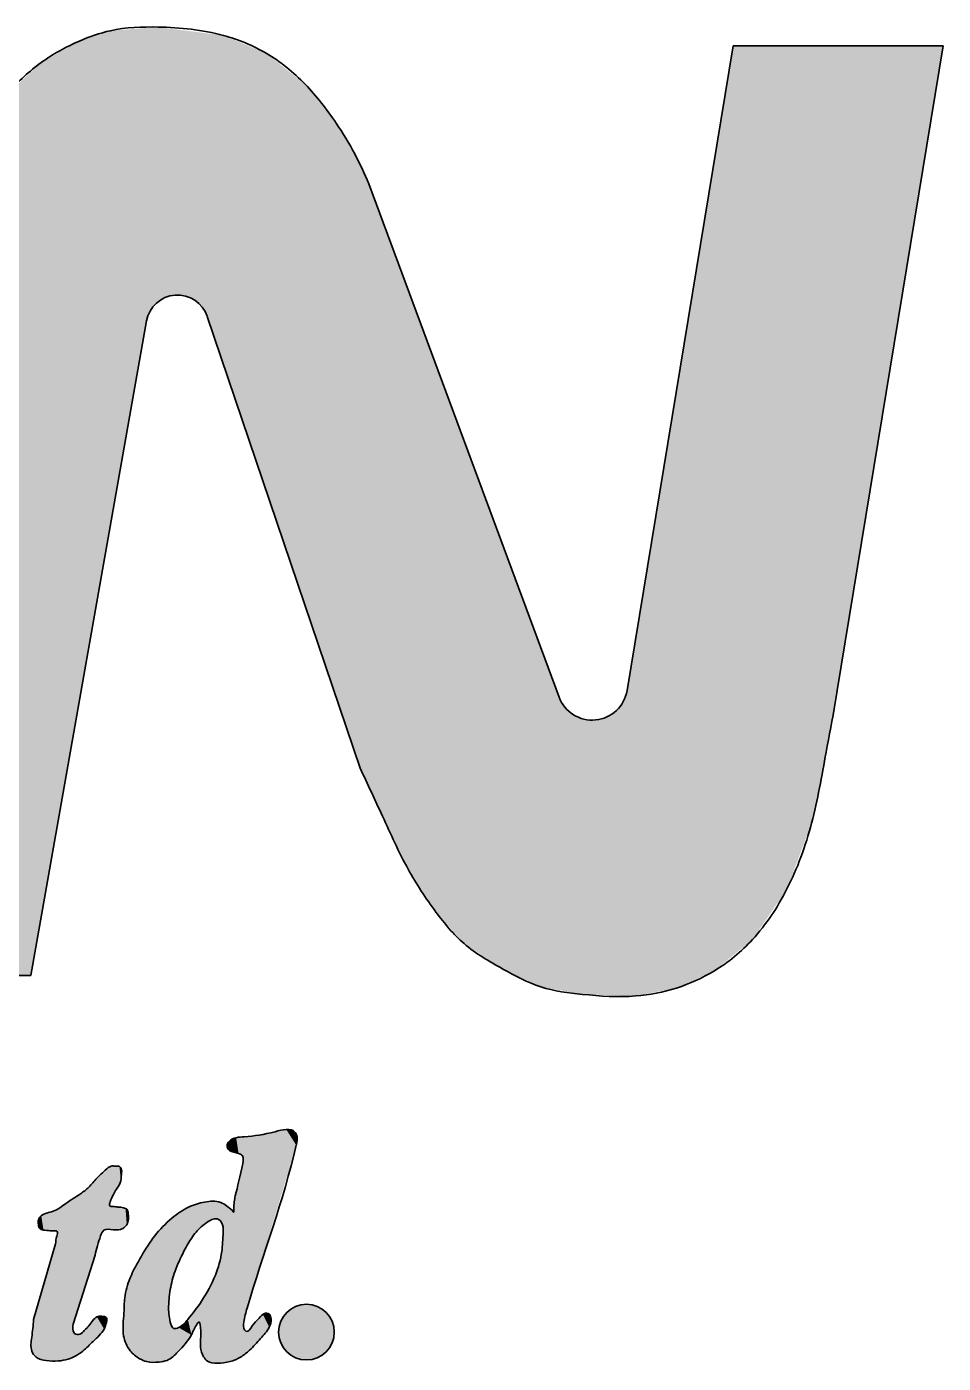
# Model space of a CAD drawing. Extents: x 23 to 417, y 3 to 294.
# Drawn here: x 322.42 to 328.09, y 39.38 to 47.64 of the extents above; entities that cross this region are included whole.
import ezdxf

# ---------------------------------------------------------------- set-up
doc = ezdxf.new("R2010")
doc.units = 0
doc.layers.get('0').update_dxf_attribs({"lineweight": 13})
doc.layers.add('6', color=7, linetype='Continuous', lineweight=13)

# ---------------------------------------------------------------- blocks, each defined once
blk = doc.blocks.new('BLOCK4186')
at = {"color": 6, "lineweight": 5}
for points in [[(323.1633, 45.8221), (322.7476, 47.5531), (322.9395, 47.617)], [(323.2352, 47.6396), (323.1715, 45.8531), (322.9395, 47.617), (323.1633, 45.8221)], [(323.2352, 47.6396), (323.2023, 45.9088), (323.1715, 45.8531), (323.1846, 45.8822)], [(323.2352, 47.6396), (323.2496, 45.9516), (323.2023, 45.9088), (323.2242, 45.9322)], [(323.6389, 47.5877), (323.2778, 45.9666), (323.2352, 47.6396), (323.2496, 45.9516)], [(322.4476, 41.7745), (322.5117, 47.4199), (323.1633, 45.8221), (322.7476, 47.5531)], [(323.6389, 47.5877), (323.3397, 45.9818), (323.2778, 45.9666), (323.3081, 45.9768)], [(323.6389, 47.5877), (323.4032, 45.9761), (323.3397, 45.9818), (323.3717, 45.9816)], [(323.6389, 47.5877), (323.4614, 45.9501), (323.4032, 45.9761), (323.4333, 45.9655)], [(323.6389, 47.5877), (323.5081, 45.9067), (323.4614, 45.9501), (323.4865, 45.9304)], [(323.6389, 47.5877), (323.5381, 45.8505), (323.5081, 45.9067), (323.5254, 45.8799)], [(324.4835, 43.056), (323.5381, 45.8505), (323.9028, 47.4778), (323.6389, 47.5877)], [(324.4835, 43.056), (323.9028, 47.4778), (324.3348, 47.046), (324.1438, 47.2856)], [(326.1875, 41.647), (326.125, 43.5015), (326.7893, 47.5235), (326.1337, 43.5362)], [(326.1875, 41.647), (326.7893, 47.5235), (326.4391, 41.6964)], [(326.7893, 47.5235), (326.6731, 41.8023), (326.4391, 41.6964)], [(328.0883, 47.5235), (326.9092, 41.9966), (326.7893, 47.5235), (326.6731, 41.8023)], [(327.2743, 42.7155), (327.1199, 42.3052), (328.0883, 47.5235), (326.9092, 41.9966)], [(327.3642, 43.1544), (327.2743, 42.7155), (327.4366, 43.5605), (328.0883, 47.5235)], [(322.1297, 46.9314), (322.313, 47.2359), (322.4476, 41.7745), (322.5117, 47.4199)], [(324.4835, 43.056), (324.3348, 47.046), (324.5371, 46.6706), (324.45, 46.8557)], [(322.4476, 41.7745), (321.1617, 41.7745), (322.1297, 46.9314), (322.0036, 46.5359)], [(324.4835, 43.056), (324.5371, 46.6706), (324.6216, 42.7583)], [(325.7137, 43.4958), (324.7799, 42.4321), (324.5371, 46.6706), (324.6216, 42.7583)], [(325.7137, 43.4958), (325.1259, 41.971), (324.7799, 42.4321), (324.952, 42.1658)], [(325.7137, 43.4958), (325.6001, 41.7036), (325.1259, 41.971), (325.3662, 41.8139)], [(325.859, 41.6573), (325.6001, 41.7036), (325.7288, 43.4634), (325.7137, 43.4958)], [(326.1875, 41.647), (326.0914, 43.4387), (326.125, 43.5015), (326.1108, 43.4687)], [(327.3642, 43.1544), (327.4366, 43.5605), (327.4202, 43.4604)], [(325.859, 41.6573), (325.7288, 43.4634), (325.7738, 43.4081), (325.749, 43.4339)], [(325.859, 41.6573), (325.7738, 43.4081), (325.8341, 43.3703), (325.8024, 43.3867)], [(326.1875, 41.647), (326.0394, 43.39), (326.0914, 43.4387), (326.0674, 43.4122)], [(325.859, 41.6573), (325.8341, 43.3703), (325.8682, 43.3592)], [(326.1875, 41.647), (325.859, 41.6573), (325.9035, 43.3539), (325.8682, 43.3592)], [(326.1875, 41.647), (325.9035, 43.3539), (325.9744, 43.3607), (325.9392, 43.3544)], [(326.1875, 41.647), (325.9744, 43.3607), (326.0394, 43.39), (326.0081, 43.3727)]]:
    blk.add_solid(points, dxfattribs=at)
blk = doc.blocks.new('BLOCK4193')
at = {"color": 6, "lineweight": 5}
for points in [[(324.3107, 39.5021), (323.9796, 39.568), (324.03, 39.6897), (323.9927, 39.6339)], [(324.3107, 39.5021), (324.03, 39.6897), (324.1517, 39.7401), (324.0858, 39.727)], [(324.3107, 39.5021), (324.1517, 39.7401), (324.2734, 39.6897), (324.2176, 39.727)], [(324.3107, 39.5021), (324.2734, 39.6897), (324.3238, 39.568), (324.3107, 39.6339)], [(324.3107, 39.5021), (324.03, 39.4463), (323.9796, 39.568), (323.9927, 39.5021)], [(324.3107, 39.5021), (324.1517, 39.3959), (324.03, 39.4463), (324.0858, 39.409)], [(324.3107, 39.5021), (324.2734, 39.4463), (324.1517, 39.3959), (324.2176, 39.409)]]:
    blk.add_solid(points, dxfattribs=at)
blk = doc.blocks.new('BLOCK4194')
at = {"color": 6, "lineweight": 5}
for points in [[(323.717, 40.7707), (323.6754, 40.7495), (323.6881, 40.6846), (323.6758, 40.6921)], [(323.717, 40.7707), (323.6881, 40.6846), (323.7318, 40.6735), (323.7167, 40.6771)], [(323.7657, 40.7764), (323.717, 40.7707), (323.7444, 40.6686), (323.7318, 40.6735)], [(323.7657, 40.7764), (323.7444, 40.6686), (323.7576, 40.6564), (323.7544, 40.6612)], [(323.7657, 40.7764), (323.7576, 40.6564), (323.7615, 39.605), (323.7609, 40.645)], [(323.7657, 40.7764), (323.7615, 39.605), (323.7849, 39.7172), (323.7636, 39.6302)], [(323.7657, 40.7764), (323.7849, 39.7172), (323.9584, 40.8078)], [(324.0889, 40.7235), (324.0266, 40.8219), (323.7849, 39.7172), (323.9584, 40.8078)], [(324.0889, 40.7235), (324.0695, 40.8147), (324.0266, 40.8219), (324.0568, 40.8199)], [(324.0889, 40.7235), (324.0889, 40.7916), (324.0695, 40.8147), (324.08, 40.8058)], [(324.0889, 40.7235), (324.0906, 40.7308), (324.0889, 40.7916), (324.0939, 40.7748)], [(323.6611, 40.7201), (323.6624, 40.7123), (323.6652, 40.7358), (323.6655, 40.7048)], [(323.6652, 40.7358), (323.6655, 40.7048), (323.6754, 40.7495), (323.6758, 40.6921)], [(323.7615, 39.605), (323.7577, 40.6102), (323.7439, 39.4133), (323.7117, 40.4114)], [(323.7609, 40.645), (323.759, 40.6174), (323.7615, 39.605), (323.7577, 40.6102)], [(323.4231, 40.3415), (323.3202, 40.2732), (323.4025, 40.0833), (323.3444, 39.9583)], [(323.4231, 40.3415), (323.4025, 40.0833), (323.5223, 40.3729), (323.4542, 40.1687)], [(323.4542, 40.1687), (323.5195, 40.2346), (323.5223, 40.3729), (323.5529, 40.2574)], [(323.5223, 40.3729), (323.5529, 40.2574), (323.573, 40.3777), (323.5827, 40.2694)], [(323.6213, 40.3698), (323.573, 40.3777), (323.5935, 40.2694), (323.5827, 40.2694)], [(323.6213, 40.3698), (323.5935, 40.2694), (323.6172, 40.2585), (323.604, 40.2667)], [(323.6213, 40.3698), (323.6172, 40.2585), (323.6914, 40.3223), (323.6272, 40.2467)], [(323.7439, 39.4133), (323.7117, 40.4114), (323.7021, 40.3264)], [(323.3202, 40.2732), (323.2133, 40.1631), (323.2994, 39.7276), (323.2406, 39.3833)], [(323.3202, 40.2732), (323.2994, 39.7276), (323.3444, 39.9583), (323.3125, 39.8463)], [(323.6365, 40.1838), (323.6914, 40.3223), (323.6364, 40.2168), (323.6272, 40.2467)], [(323.6279, 40.0675), (323.6789, 39.3861), (323.6365, 40.1838), (323.6914, 40.3223)], [(323.7439, 39.4133), (323.6914, 40.3223), (323.6789, 39.3861)], [(323.7439, 39.4133), (323.6967, 40.3134), (323.6914, 40.3223), (323.6915, 40.3221)], [(323.7439, 39.4133), (323.6997, 40.3099), (323.6967, 40.3134), (323.6988, 40.3106)], [(323.7439, 39.4133), (323.7004, 40.3098), (323.6997, 40.3099), (323.7001, 40.3098)], [(323.7439, 39.4133), (323.7021, 40.3264), (323.7004, 40.3098), (323.702, 40.3153)], [(323.1313, 40.0385), (323.164, 39.3855), (323.2133, 40.1631), (323.2406, 39.3833)], [(323.0616, 39.9031), (323.0623, 39.453), (323.1313, 40.0385)], [(323.0623, 39.453), (323.1205, 39.4036), (323.1313, 40.0385), (323.164, 39.3855)], [(323.5886, 39.9206), (323.5991, 39.3757), (323.6279, 40.0675), (323.6789, 39.3861)], [(323.0616, 39.9031), (323.0283, 39.7802), (323.0623, 39.453), (323.0364, 39.4961)], [(323.5886, 39.9206), (323.5035, 39.7606), (323.5262, 39.4012), (323.5156, 39.4161)], [(323.5886, 39.9206), (323.5262, 39.4012), (323.5527, 39.3825), (323.5394, 39.3893)], [(323.5527, 39.3825), (323.5832, 39.3763), (323.5886, 39.9206), (323.5991, 39.3757)], [(323.0233, 39.6875), (323.0215, 39.5441), (323.0283, 39.7802), (323.0364, 39.4961)], [(323.5035, 39.7606), (323.4185, 39.6466), (323.4709, 39.6121), (323.4408, 39.5506)], [(323.5035, 39.7606), (323.4709, 39.6121), (323.489, 39.6302), (323.4806, 39.6258)], [(323.5035, 39.7606), (323.489, 39.6302), (323.4917, 39.6265), (323.49, 39.6294)], [(323.5035, 39.7606), (323.4917, 39.6265), (323.4945, 39.6151), (323.494, 39.6176)], [(323.5035, 39.7606), (323.4945, 39.6151), (323.5031, 39.4451), (323.4969, 39.4752)], [(323.5035, 39.7606), (323.5031, 39.4451), (323.5156, 39.4161)], [(323.3253, 39.4158), (323.2994, 39.7276), (323.2903, 39.3937), (323.2406, 39.3833)], [(323.3169, 39.6065), (323.3094, 39.6304), (323.3253, 39.4158), (323.2994, 39.7276)], [(323.8677, 39.5278), (323.8817, 39.6779), (323.8582, 39.654), (323.8654, 39.6624)], [(323.9215, 39.5992), (323.8817, 39.6779), (323.8677, 39.5278)], [(323.9215, 39.5992), (323.9072, 39.6849), (323.8817, 39.6779), (323.8917, 39.683)], [(323.9215, 39.5992), (323.9211, 39.6801), (323.9072, 39.6849), (323.9146, 39.6834)], [(323.9302, 39.667), (323.9211, 39.6801), (323.9307, 39.6234), (323.9215, 39.5992)], [(323.3304, 39.5916), (323.3169, 39.6065), (323.3567, 39.4463), (323.3253, 39.4158)], [(323.4408, 39.5506), (323.3614, 39.5966), (323.3567, 39.4463), (323.3534, 39.5933)], [(323.4185, 39.6466), (323.3935, 39.6186), (323.4408, 39.5506), (323.3614, 39.5966)], [(323.7615, 39.605), (323.7439, 39.4133), (323.7635, 39.5929)], [(323.8005, 39.4569), (323.8157, 39.6062), (323.7793, 39.5727), (323.7982, 39.5813)], [(323.8677, 39.5278), (323.8582, 39.654), (323.8005, 39.4569), (323.8157, 39.6062)], [(323.9302, 39.667), (323.9307, 39.6234), (323.9334, 39.6499)], [(323.3304, 39.5916), (323.3567, 39.4463), (323.3374, 39.5903)], [(323.3567, 39.4463), (323.3534, 39.5933), (323.3374, 39.5903)], [(323.8005, 39.4569), (323.769, 39.5818), (323.7439, 39.4133), (323.7635, 39.5929)], [(323.8005, 39.4569), (323.7793, 39.5727), (323.769, 39.5818), (323.7739, 39.5763)]]:
    blk.add_solid(points, dxfattribs=at)
blk = doc.blocks.new('BLOCK4195')
at = {"color": 6, "lineweight": 5}
for points in [[(322.9256, 40.5854), (322.9337, 40.3594), (322.9452, 40.595)], [(322.9337, 40.3594), (322.9376, 40.3738), (322.9452, 40.595), (322.9584, 40.4184)], [(322.9452, 40.595), (322.9584, 40.4184), (322.9686, 40.595), (322.9769, 40.4525)], [(322.9686, 40.595), (322.9769, 40.4525), (322.9827, 40.5951)], [(323.0046, 40.5045), (322.9954, 40.5921), (322.9769, 40.4525), (322.9827, 40.5951)], [(323.0046, 40.5045), (323.0038, 40.5835), (322.9954, 40.5921), (323, 40.5884)], [(322.8448, 40.0444), (322.8791, 40.1636), (322.8058, 40.4648), (322.8559, 40.5207)], [(322.9256, 40.5854), (322.8559, 40.5207), (322.883, 40.1736), (322.8791, 40.1636)], [(322.9256, 40.5854), (322.883, 40.1736), (322.8992, 40.1978), (322.8927, 40.1914)], [(322.9256, 40.5854), (322.8992, 40.1978), (322.9337, 40.3594), (322.9254, 40.2042)], [(323.0046, 40.5045), (323.0075, 40.5425), (323.0038, 40.5835), (323.0085, 40.5717)], [(322.6643, 40.3646), (322.6777, 39.4007), (322.7539, 40.4233), (322.708, 39.5965)], [(322.7539, 40.4233), (322.708, 39.5965), (322.7097, 39.6165)], [(322.8448, 40.0444), (322.8058, 40.4648), (322.7097, 39.6165), (322.7539, 40.4233)], [(322.6643, 40.3646), (322.5847, 40.3155), (322.6111, 40.1905), (322.5984, 40.1953)], [(322.6643, 40.3646), (322.6111, 40.1905), (322.6126, 40.1817), (322.6122, 40.1881)], [(322.6126, 40.1817), (322.6172, 39.3902), (322.6643, 40.3646), (322.6777, 39.4007)], [(322.957, 40.2012), (322.9358, 40.3487), (322.9254, 40.2042), (322.9337, 40.3594)], [(322.957, 40.2012), (322.9413, 40.3461), (322.9358, 40.3487), (322.9373, 40.3475)], [(322.957, 40.2012), (322.9541, 40.345), (322.9413, 40.3461), (322.9514, 40.3451)], [(322.9859, 40.3419), (322.9541, 40.345), (322.9728, 40.2001), (322.957, 40.2012)], [(322.9859, 40.3419), (322.9728, 40.2001), (323.0208, 40.3378), (323.0023, 40.203)], [(322.4933, 40.2499), (322.4947, 40.2318), (322.4962, 40.2666), (322.4974, 40.2187)], [(322.4962, 40.2666), (322.4974, 40.2187), (322.5028, 40.2783), (322.5032, 40.208)], [(322.5028, 40.2783), (322.5032, 40.208), (322.5122, 40.2881), (322.5095, 40.2037)], [(322.5122, 40.2881), (322.5095, 40.2037), (322.5259, 40.1995)], [(322.5847, 40.3155), (322.5122, 40.2881), (322.5346, 40.1985), (322.5259, 40.1995)], [(322.5847, 40.3155), (322.5346, 40.1985), (322.5984, 40.1953), (322.58, 40.1953)], [(323.0023, 40.203), (323.0157, 40.2084), (323.0208, 40.3378), (323.0297, 40.2187)], [(323.0208, 40.3378), (323.0297, 40.2187), (323.0329, 40.3333), (323.0408, 40.2323)], [(323.0329, 40.3333), (323.0408, 40.2323), (323.0424, 40.3258)], [(323.0511, 40.2648), (323.0457, 40.3205), (323.0408, 40.2323), (323.0424, 40.3258)], [(323.0511, 40.2648), (323.0502, 40.3008), (323.0457, 40.3205), (323.0493, 40.3077)], [(322.6172, 39.3902), (322.6126, 40.1817), (322.6076, 40.1616), (322.6088, 40.1657)], [(322.4649, 39.6454), (322.48, 39.4141), (322.601, 40.1142), (322.5092, 39.3993)], [(322.601, 40.1142), (322.5092, 39.3993), (322.5419, 39.3925)], [(322.6172, 39.3902), (322.6076, 40.1616), (322.5419, 39.3925), (322.601, 40.1142)], [(322.4532, 39.5363), (322.4482, 39.4921), (322.4649, 39.6454), (322.4539, 39.4498)], [(322.4539, 39.4498), (322.4646, 39.4302), (322.4649, 39.6454), (322.48, 39.4141)], [(322.7081, 39.5911), (322.708, 39.5965), (322.7109, 39.5706), (322.6777, 39.4007)], [(322.8328, 39.511), (322.807, 39.608), (322.7686, 39.4506), (322.7784, 39.579)], [(322.8328, 39.511), (322.8423, 39.6525), (322.807, 39.608), (322.8302, 39.6396)], [(322.9006, 39.587), (322.8564, 39.6621), (322.8328, 39.511), (322.8423, 39.6525)], [(322.9006, 39.587), (322.8862, 39.6665), (322.8564, 39.6621), (322.8704, 39.6661)], [(322.9006, 39.587), (322.9071, 39.6631), (322.8862, 39.6665), (322.8905, 39.6663)], [(322.9148, 39.6287), (322.9133, 39.6595), (322.9006, 39.587), (322.9071, 39.6631)], [(322.9148, 39.6287), (322.9178, 39.6442), (322.9133, 39.6595), (322.9155, 39.657)], [(322.7686, 39.4506), (322.7151, 39.5624), (322.6777, 39.4007), (322.7109, 39.5706)], [(322.7686, 39.4506), (322.7339, 39.5535), (322.7151, 39.5624), (322.7183, 39.5592)], [(322.7686, 39.4506), (322.7516, 39.5559), (322.7339, 39.5535), (322.743, 39.5537)], [(322.7686, 39.4506), (322.7784, 39.579), (322.7516, 39.5559), (322.7662, 39.5657)]]:
    blk.add_solid(points, dxfattribs=at)
blk = doc.blocks.new('BLOCK4226')
at = {"color": 6, "lineweight": 5}
for points in [[(324.3107, 39.5021), (323.9796, 39.568), (324.03, 39.6897), (323.9927, 39.6339)], [(324.3107, 39.5021), (324.03, 39.6897), (324.1517, 39.7401), (324.0858, 39.727)], [(324.3107, 39.5021), (324.1517, 39.7401), (324.2734, 39.6897), (324.2176, 39.727)], [(324.3107, 39.5021), (324.2734, 39.6897), (324.3238, 39.568), (324.3107, 39.6339)], [(324.3107, 39.5021), (324.03, 39.4463), (323.9796, 39.568), (323.9927, 39.5021)], [(324.3107, 39.5021), (324.1517, 39.3959), (324.03, 39.4463), (324.0858, 39.409)], [(324.3107, 39.5021), (324.2734, 39.4463), (324.1517, 39.3959), (324.2176, 39.409)]]:
    blk.add_solid(points, dxfattribs=at)
blk = doc.blocks.new('BLOCK4227')
at = {"color": 6, "lineweight": 5}
for points in [[(323.717, 40.7707), (323.6754, 40.7495), (323.6881, 40.6846), (323.6758, 40.6921)], [(323.717, 40.7707), (323.6881, 40.6846), (323.7318, 40.6735), (323.7167, 40.6771)], [(323.7657, 40.7764), (323.717, 40.7707), (323.7444, 40.6686), (323.7318, 40.6735)], [(323.7657, 40.7764), (323.7444, 40.6686), (323.7576, 40.6564), (323.7544, 40.6612)], [(323.7657, 40.7764), (323.7576, 40.6564), (323.7615, 39.605), (323.7609, 40.645)], [(323.7657, 40.7764), (323.7615, 39.605), (323.7849, 39.7172), (323.7636, 39.6302)], [(323.7657, 40.7764), (323.7849, 39.7172), (323.9584, 40.8078)], [(324.0889, 40.7235), (324.0266, 40.8219), (323.7849, 39.7172), (323.9584, 40.8078)], [(324.0889, 40.7235), (324.0695, 40.8147), (324.0266, 40.8219), (324.0568, 40.8199)], [(324.0889, 40.7235), (324.0889, 40.7916), (324.0695, 40.8147), (324.08, 40.8058)], [(324.0889, 40.7235), (324.0906, 40.7308), (324.0889, 40.7916), (324.0939, 40.7748)], [(323.6611, 40.7201), (323.6624, 40.7123), (323.6652, 40.7358), (323.6655, 40.7048)], [(323.6652, 40.7358), (323.6655, 40.7048), (323.6754, 40.7495), (323.6758, 40.6921)], [(323.7615, 39.605), (323.7577, 40.6102), (323.7439, 39.4133), (323.7117, 40.4114)], [(323.7609, 40.645), (323.759, 40.6174), (323.7615, 39.605), (323.7577, 40.6102)], [(323.4231, 40.3415), (323.3202, 40.2732), (323.4025, 40.0833), (323.3444, 39.9583)], [(323.4231, 40.3415), (323.4025, 40.0833), (323.5223, 40.3729), (323.4542, 40.1687)], [(323.4542, 40.1687), (323.5195, 40.2346), (323.5223, 40.3729), (323.5529, 40.2574)], [(323.5223, 40.3729), (323.5529, 40.2574), (323.573, 40.3777), (323.5827, 40.2694)], [(323.6213, 40.3698), (323.573, 40.3777), (323.5935, 40.2694), (323.5827, 40.2694)], [(323.6213, 40.3698), (323.5935, 40.2694), (323.6172, 40.2585), (323.604, 40.2667)], [(323.6213, 40.3698), (323.6172, 40.2585), (323.6914, 40.3223), (323.6272, 40.2467)], [(323.7439, 39.4133), (323.7117, 40.4114), (323.7021, 40.3264)], [(323.3202, 40.2732), (323.2133, 40.1631), (323.2994, 39.7276), (323.2406, 39.3833)], [(323.3202, 40.2732), (323.2994, 39.7276), (323.3444, 39.9583), (323.3125, 39.8463)], [(323.6365, 40.1838), (323.6914, 40.3223), (323.6364, 40.2168), (323.6272, 40.2467)], [(323.6279, 40.0675), (323.6789, 39.3861), (323.6365, 40.1838), (323.6914, 40.3223)], [(323.7439, 39.4133), (323.6914, 40.3223), (323.6789, 39.3861)], [(323.7439, 39.4133), (323.6967, 40.3134), (323.6914, 40.3223), (323.6915, 40.3221)], [(323.7439, 39.4133), (323.6997, 40.3099), (323.6967, 40.3134), (323.6988, 40.3106)], [(323.7439, 39.4133), (323.7004, 40.3098), (323.6997, 40.3099), (323.7001, 40.3098)], [(323.7439, 39.4133), (323.7021, 40.3264), (323.7004, 40.3098), (323.702, 40.3153)], [(323.1313, 40.0385), (323.164, 39.3855), (323.2133, 40.1631), (323.2406, 39.3833)], [(323.0616, 39.9031), (323.0623, 39.453), (323.1313, 40.0385)], [(323.0623, 39.453), (323.1205, 39.4036), (323.1313, 40.0385), (323.164, 39.3855)], [(323.5886, 39.9206), (323.5991, 39.3757), (323.6279, 40.0675), (323.6789, 39.3861)], [(323.0616, 39.9031), (323.0283, 39.7802), (323.0623, 39.453), (323.0364, 39.4961)], [(323.5886, 39.9206), (323.5035, 39.7606), (323.5262, 39.4012), (323.5156, 39.4161)], [(323.5886, 39.9206), (323.5262, 39.4012), (323.5527, 39.3825), (323.5394, 39.3893)], [(323.5527, 39.3825), (323.5832, 39.3763), (323.5886, 39.9206), (323.5991, 39.3757)], [(323.0233, 39.6875), (323.0215, 39.5441), (323.0283, 39.7802), (323.0364, 39.4961)], [(323.5035, 39.7606), (323.4185, 39.6466), (323.4709, 39.6121), (323.4408, 39.5506)], [(323.5035, 39.7606), (323.4709, 39.6121), (323.489, 39.6302), (323.4806, 39.6258)], [(323.5035, 39.7606), (323.489, 39.6302), (323.4917, 39.6265), (323.49, 39.6294)], [(323.5035, 39.7606), (323.4917, 39.6265), (323.4945, 39.6151), (323.494, 39.6176)], [(323.5035, 39.7606), (323.4945, 39.6151), (323.5031, 39.4451), (323.4969, 39.4752)], [(323.5035, 39.7606), (323.5031, 39.4451), (323.5156, 39.4161)], [(323.3253, 39.4158), (323.2994, 39.7276), (323.2903, 39.3937), (323.2406, 39.3833)], [(323.3169, 39.6065), (323.3094, 39.6304), (323.3253, 39.4158), (323.2994, 39.7276)], [(323.8677, 39.5278), (323.8817, 39.6779), (323.8582, 39.654), (323.8654, 39.6624)], [(323.9215, 39.5992), (323.8817, 39.6779), (323.8677, 39.5278)], [(323.9215, 39.5992), (323.9072, 39.6849), (323.8817, 39.6779), (323.8917, 39.683)], [(323.9215, 39.5992), (323.9211, 39.6801), (323.9072, 39.6849), (323.9146, 39.6834)], [(323.9302, 39.667), (323.9211, 39.6801), (323.9307, 39.6234), (323.9215, 39.5992)], [(323.3304, 39.5916), (323.3169, 39.6065), (323.3567, 39.4463), (323.3253, 39.4158)], [(323.4408, 39.5506), (323.3614, 39.5966), (323.3567, 39.4463), (323.3534, 39.5933)], [(323.4185, 39.6466), (323.3935, 39.6186), (323.4408, 39.5506), (323.3614, 39.5966)], [(323.7615, 39.605), (323.7439, 39.4133), (323.7635, 39.5929)], [(323.8005, 39.4569), (323.8157, 39.6062), (323.7793, 39.5727), (323.7982, 39.5813)], [(323.8677, 39.5278), (323.8582, 39.654), (323.8005, 39.4569), (323.8157, 39.6062)], [(323.9302, 39.667), (323.9307, 39.6234), (323.9334, 39.6499)], [(323.3304, 39.5916), (323.3567, 39.4463), (323.3374, 39.5903)], [(323.3567, 39.4463), (323.3534, 39.5933), (323.3374, 39.5903)], [(323.8005, 39.4569), (323.769, 39.5818), (323.7439, 39.4133), (323.7635, 39.5929)], [(323.8005, 39.4569), (323.7793, 39.5727), (323.769, 39.5818), (323.7739, 39.5763)]]:
    blk.add_solid(points, dxfattribs=at)
blk = doc.blocks.new('BLOCK4228')
at = {"color": 6, "lineweight": 5}
for points in [[(322.9256, 40.5854), (322.9452, 40.595), (322.9254, 40.2042), (322.9337, 40.3594)], [(322.9452, 40.595), (322.9376, 40.3738), (322.9337, 40.3594)], [(322.9686, 40.595), (322.9584, 40.4184), (322.9452, 40.595), (322.9376, 40.3738)], [(322.9827, 40.5951), (322.9769, 40.4525), (322.9686, 40.595), (322.9584, 40.4184)], [(323.0046, 40.5045), (322.9769, 40.4525), (322.9954, 40.5921), (322.9827, 40.5951)], [(323.0046, 40.5045), (322.9954, 40.5921), (323.0038, 40.5835), (323, 40.5884)], [(322.8448, 40.0444), (322.8058, 40.4648), (322.8791, 40.1636), (322.8559, 40.5207)], [(322.9256, 40.5854), (322.8791, 40.1636), (322.8559, 40.5207)], [(322.9256, 40.5854), (322.8927, 40.1914), (322.8791, 40.1636), (322.883, 40.1736)], [(322.9256, 40.5854), (322.9254, 40.2042), (322.8927, 40.1914), (322.8992, 40.1978)], [(323.0046, 40.5045), (323.0038, 40.5835), (323.0075, 40.5425), (323.0085, 40.5717)], [(322.6777, 39.4007), (322.6172, 39.3902), (322.7539, 40.4233), (322.6643, 40.3646)], [(322.6777, 39.4007), (322.7539, 40.4233), (322.7081, 39.5911), (322.708, 39.5965)], [(322.708, 39.5965), (322.7539, 40.4233), (322.7097, 39.6165)], [(322.8448, 40.0444), (322.7097, 39.6165), (322.8058, 40.4648), (322.7539, 40.4233)], [(322.6643, 40.3646), (322.5984, 40.1953), (322.5847, 40.3155)], [(322.6643, 40.3646), (322.6122, 40.1881), (322.5984, 40.1953), (322.6111, 40.1905)], [(322.6643, 40.3646), (322.6172, 39.3902), (322.6122, 40.1881), (322.6126, 40.1817)], [(322.957, 40.2012), (322.9254, 40.2042), (322.9358, 40.3487), (322.9337, 40.3594)], [(322.957, 40.2012), (322.9358, 40.3487), (322.9413, 40.3461), (322.9373, 40.3475)], [(322.957, 40.2012), (322.9413, 40.3461), (322.9541, 40.345), (322.9514, 40.3451)], [(322.9859, 40.3419), (322.9728, 40.2001), (322.9541, 40.345), (322.957, 40.2012)], [(322.9859, 40.3419), (323.0208, 40.3378), (322.9728, 40.2001), (323.0023, 40.203)], [(322.4962, 40.2666), (322.4947, 40.2318), (322.4933, 40.2499)], [(322.5028, 40.2783), (322.4974, 40.2187), (322.4962, 40.2666), (322.4947, 40.2318)], [(322.5122, 40.2881), (322.5032, 40.208), (322.5028, 40.2783), (322.4974, 40.2187)], [(322.5259, 40.1995), (322.5095, 40.2037), (322.5122, 40.2881), (322.5032, 40.208)], [(322.5847, 40.3155), (322.5346, 40.1985), (322.5122, 40.2881), (322.5259, 40.1995)], [(322.5847, 40.3155), (322.5984, 40.1953), (322.5346, 40.1985), (322.58, 40.1953)], [(323.0208, 40.3378), (323.0157, 40.2084), (323.0023, 40.203)], [(323.0329, 40.3333), (323.0297, 40.2187), (323.0208, 40.3378), (323.0157, 40.2084)], [(323.0424, 40.3258), (323.0408, 40.2323), (323.0329, 40.3333), (323.0297, 40.2187)], [(323.0511, 40.2648), (323.0408, 40.2323), (323.0457, 40.3205), (323.0424, 40.3258)], [(323.0511, 40.2648), (323.0457, 40.3205), (323.0502, 40.3008), (323.0493, 40.3077)], [(322.6172, 39.3902), (322.6076, 40.1616), (322.6126, 40.1817), (322.6088, 40.1657)], [(322.601, 40.1142), (322.48, 39.4141), (322.4649, 39.6454), (322.4646, 39.4302)], [(322.5419, 39.3925), (322.5092, 39.3993), (322.601, 40.1142), (322.48, 39.4141)], [(322.6172, 39.3902), (322.5419, 39.3925), (322.6076, 40.1616), (322.601, 40.1142)], [(322.4539, 39.4498), (322.4482, 39.4921), (322.4649, 39.6454), (322.4532, 39.5363)], [(322.4649, 39.6454), (322.4646, 39.4302), (322.4539, 39.4498)], [(322.8328, 39.511), (322.7686, 39.4506), (322.807, 39.608), (322.7784, 39.579)], [(322.8328, 39.511), (322.807, 39.608), (322.8423, 39.6525), (322.8302, 39.6396)], [(322.9006, 39.587), (322.8328, 39.511), (322.8564, 39.6621), (322.8423, 39.6525)], [(322.9006, 39.587), (322.8564, 39.6621), (322.8862, 39.6665), (322.8704, 39.6661)], [(322.9006, 39.587), (322.8862, 39.6665), (322.9071, 39.6631), (322.8905, 39.6663)], [(322.9148, 39.6287), (322.9006, 39.587), (322.9133, 39.6595), (322.9071, 39.6631)], [(322.9148, 39.6287), (322.9133, 39.6595), (322.9178, 39.6442), (322.9155, 39.657)], [(322.6777, 39.4007), (322.7081, 39.5911), (322.7109, 39.5706)], [(322.7686, 39.4506), (322.6777, 39.4007), (322.7151, 39.5624), (322.7109, 39.5706)], [(322.7686, 39.4506), (322.7151, 39.5624), (322.7339, 39.5535), (322.7183, 39.5592)], [(322.7686, 39.4506), (322.7339, 39.5535), (322.7516, 39.5559), (322.743, 39.5537)], [(322.7686, 39.4506), (322.7516, 39.5559), (322.7784, 39.579), (322.7662, 39.5657)]]:
    blk.add_solid(points, dxfattribs=at)
blk = doc.blocks.new('BLOCK4252')
at = {"color": 6, "lineweight": 5}
for points in [[(322.9395, 47.617), (322.7476, 47.5531), (323.1633, 45.8221), (322.5117, 47.4199)], [(323.2352, 47.6396), (322.9395, 47.617), (323.1715, 45.8531), (323.1633, 45.8221)], [(323.2352, 47.6396), (323.1715, 45.8531), (323.2023, 45.9088), (323.1846, 45.8822)], [(323.2352, 47.6396), (323.2023, 45.9088), (323.2496, 45.9516), (323.2242, 45.9322)], [(323.6389, 47.5877), (323.2352, 47.6396), (323.2778, 45.9666), (323.2496, 45.9516)], [(323.6389, 47.5877), (323.2778, 45.9666), (323.3397, 45.9818), (323.3081, 45.9768)], [(323.6389, 47.5877), (323.3397, 45.9818), (323.4032, 45.9761), (323.3717, 45.9816)], [(323.6389, 47.5877), (323.4032, 45.9761), (323.4614, 45.9501), (323.4333, 45.9655)], [(323.6389, 47.5877), (323.4614, 45.9501), (323.5081, 45.9067), (323.4865, 45.9304)], [(323.6389, 47.5877), (323.5081, 45.9067), (323.5381, 45.8505), (323.5254, 45.8799)], [(324.4835, 43.056), (323.6389, 47.5877), (323.5381, 45.8505)], [(324.4835, 43.056), (324.1438, 47.2856), (323.6389, 47.5877), (323.9028, 47.4778)], [(326.1875, 41.647), (326.4391, 41.6964), (326.1337, 43.5362), (326.7893, 47.5235)], [(326.4391, 41.6964), (326.6731, 41.8023), (326.7893, 47.5235), (326.9092, 41.9966)], [(326.7893, 47.5235), (326.9092, 41.9966), (328.0883, 47.5235), (327.1199, 42.3052)], [(327.1199, 42.3052), (327.2743, 42.7155), (328.0883, 47.5235), (327.3642, 43.1544)], [(328.0883, 47.5235), (327.3642, 43.1544), (327.4366, 43.5605), (327.4202, 43.4604)], [(323.1633, 45.8221), (322.5117, 47.4199), (322.4476, 41.7745), (322.313, 47.2359)], [(324.4835, 43.056), (324.45, 46.8557), (324.1438, 47.2856), (324.3348, 47.046)], [(322.4476, 41.7745), (322.313, 47.2359), (322.1297, 46.9314)], [(322.0036, 46.5359), (321.1617, 41.7745), (322.1297, 46.9314), (322.4476, 41.7745)], [(324.4835, 43.056), (324.6216, 42.7583), (324.45, 46.8557), (324.5371, 46.6706)], [(325.7137, 43.4958), (324.5371, 46.6706), (324.7799, 42.4321), (324.6216, 42.7583)], [(325.7137, 43.4958), (324.7799, 42.4321), (325.1259, 41.971), (324.952, 42.1658)], [(325.7137, 43.4958), (325.1259, 41.971), (325.6001, 41.7036), (325.3662, 41.8139)], [(325.859, 41.6573), (325.7137, 43.4958), (325.6001, 41.7036)], [(325.859, 41.6573), (325.749, 43.4339), (325.7137, 43.4958), (325.7288, 43.4634)], [(326.1875, 41.647), (326.1337, 43.5362), (326.1108, 43.4687), (326.125, 43.5015)], [(325.859, 41.6573), (325.8024, 43.3867), (325.749, 43.4339), (325.7738, 43.4081)], [(326.1875, 41.647), (326.0674, 43.4122), (326.0081, 43.3727), (326.0394, 43.39)], [(326.1875, 41.647), (326.1108, 43.4687), (326.0674, 43.4122), (326.0914, 43.4387)], [(325.859, 41.6573), (325.8682, 43.3592), (325.8024, 43.3867), (325.8341, 43.3703)], [(326.1875, 41.647), (325.8682, 43.3592), (325.859, 41.6573)], [(326.1875, 41.647), (325.9392, 43.3544), (325.8682, 43.3592), (325.9035, 43.3539)], [(326.1875, 41.647), (326.0081, 43.3727), (325.9392, 43.3544), (325.9744, 43.3607)]]:
    blk.add_solid(points, dxfattribs=at)

msp = doc.modelspace()

# ---------------------------------------------------------------- linework, layer by layer
at = {"layer": '6', "color": 6, "lineweight": 35, "ltscale": 0.101021}
for p, q in [((326.7893, 47.5235), (326.1337, 43.5362)), ((326.7893, 47.5235), (326.1337, 43.5362)), ((328.0883, 47.5235), (327.4326, 43.5362)), ((328.0883, 47.5235), (327.4326, 43.5362))]:
    msp.add_line(p, q, dxfattribs=at)
at = {"layer": '6', "color": 6, "lineweight": 35, "ltscale": 0.032473}
msp.add_line((326.7893, 47.5235), (328.0883, 47.5235), dxfattribs=at)
msp.add_line((326.7893, 47.5235), (328.0883, 47.5235), dxfattribs=at)
at = {"layer": '6', "color": 6, "lineweight": 35, "ltscale": 0.084645}
msp.add_line((325.7137, 43.4958), (324.5371, 46.6706), dxfattribs=at)
msp.add_line((325.7137, 43.4958), (324.5371, 46.6706), dxfattribs=at)
at = {"layer": '6', "color": 6, "lineweight": 35, "ltscale": 0.102761}
msp.add_line((323.1633, 45.8221), (322.4476, 41.7745), dxfattribs=at)
msp.add_line((323.1633, 45.8221), (322.4476, 41.7745), dxfattribs=at)
at = {"layer": '6', "color": 6, "lineweight": 35, "ltscale": 0.073752}
msp.add_line((323.5381, 45.8505), (324.4835, 43.056), dxfattribs=at)
msp.add_line((323.5381, 45.8505), (324.4835, 43.056), dxfattribs=at)
at = {"layer": '6', "color": 6, "lineweight": 35, "ltscale": 0.032148}
msp.add_line((321.1617, 41.7745), (322.4476, 41.7745), dxfattribs=at)
msp.add_line((321.1617, 41.7745), (322.4476, 41.7745), dxfattribs=at)
at = {"layer": '6', "color": 6, "lineweight": 35, "ltscale": 0.012203}
msp.add_line((322.6011, 40.1141), (322.4649, 39.6454), dxfattribs=at)
msp.add_line((322.6011, 40.1141), (322.4649, 39.6454), dxfattribs=at)
at = {"layer": '6', "color": 6, "lineweight": 35, "ltscale": 0.011218}
msp.add_line((322.8448, 40.0444), (322.7098, 39.6165), dxfattribs=at)
msp.add_line((322.8448, 40.0444), (322.7098, 39.6165), dxfattribs=at)
at = {"layer": '6', "color": 6, "lineweight": 35}
msp.add_circle((324.1517, 39.568), 0.1721, dxfattribs=at)
msp.add_circle((324.1517, 39.568), 0.1721, dxfattribs=at)
for centre, radius, start, end in [((323.3544, 45.7884), 0.194, 18.68992, 169.97304), ((323.3544, 45.7884), 0.194, 18.68992, 169.97304), ((325.9183, 43.5716), 0.2182, 200.33477, 350.66206), ((325.9183, 43.5716), 0.2182, 200.33477, 350.66206)]:
    msp.add_arc(centre, radius, start, end, dxfattribs=at)
for points, knots in [([(322.0036, 46.5359), (322.0394, 46.67), (322.1058, 46.9187), (322.2828, 47.2244), (322.5057, 47.4287), (322.7238, 47.5499), (322.9678, 47.6357), (323.2726, 47.6465), (323.6035, 47.6143), (323.9169, 47.4869), (324.1522, 47.2939), (324.3226, 47.0715), (324.4516, 46.8632), (324.5094, 46.733), (324.5371, 46.6706)], [0, 0, 0, 0, 1.711968, 3.177542, 4.294439, 5.411336, 6.245317, 7.468684, 9.147267, 10.325943, 11.597275, 12.860842, 13.778221, 14.62182, 14.62182, 14.62182, 14.62182]), ([(322.0036, 46.5359), (322.0394, 46.67), (322.1058, 46.9187), (322.2828, 47.2244), (322.5057, 47.4287), (322.7238, 47.5499), (322.9678, 47.6357), (323.2726, 47.6465), (323.6035, 47.6143), (323.9169, 47.4869), (324.1522, 47.2939), (324.3226, 47.0715), (324.4516, 46.8632), (324.5094, 46.733), (324.5371, 46.6706)], [0, 0, 0, 0, 1.711968, 3.177542, 4.294439, 5.411336, 6.245317, 7.468684, 9.147267, 10.325943, 11.597275, 12.860842, 13.778221, 14.62182, 14.62182, 14.62182, 14.62182]), ([(324.4835, 43.056), (324.5297, 42.9569), (324.627, 42.7484), (324.7649, 42.441), (324.9361, 42.1782), (325.1219, 41.9526), (325.3573, 41.8178), (325.5963, 41.6875), (325.8812, 41.6526), (326.2478, 41.6261), (326.6286, 41.7456), (326.9371, 42.002), (327.1441, 42.3177), (327.2883, 42.7156), (327.3543, 43.1099), (327.4093, 43.3913), (327.4312, 43.5271), (327.4366, 43.5605)], [0, 0, 0, 0, 1.353566, 2.848979, 4.1561, 5.233328, 6.417142, 7.483305, 8.568036, 9.923315, 12.02613, 13.28699, 14.827974, 16.635727, 18.483324, 19.766068, 20.184649, 20.184649, 20.184649, 20.184649]), ([(324.4835, 43.056), (324.5297, 42.9569), (324.627, 42.7484), (324.7649, 42.441), (324.9361, 42.1782), (325.1219, 41.9526), (325.3573, 41.8178), (325.5963, 41.6875), (325.8812, 41.6526), (326.2478, 41.6261), (326.6286, 41.7456), (326.9371, 42.002), (327.1441, 42.3177), (327.2883, 42.7156), (327.3543, 43.1099), (327.4093, 43.3913), (327.4312, 43.5271), (327.4366, 43.5605)], [0, 0, 0, 0, 1.353566, 2.848979, 4.1561, 5.233328, 6.417142, 7.483305, 8.568036, 9.923315, 12.02613, 13.28699, 14.827974, 16.635727, 18.483324, 19.766068, 20.184649, 20.184649, 20.184649, 20.184649]), ([(323.6914, 40.3223), (323.6693, 40.3413), (323.6213, 40.3826), (323.5186, 40.3767), (323.415, 40.344), (323.3096, 40.2698), (323.2098, 40.1676), (323.1298, 40.0381), (323.0602, 39.9132), (323.0242, 39.7921), (323.0255, 39.6708), (323.0075, 39.5575), (323.0522, 39.4547), (323.1105, 39.4061), (323.1727, 39.3787), (323.2319, 39.3814), (323.3037, 39.3915), (323.368, 39.4578), (323.4403, 39.5339), (323.4565, 39.5927), (323.4894, 39.6396), (323.5063, 39.5617), (323.4861, 39.5031), (323.5082, 39.4222), (323.5431, 39.3794), (323.6069, 39.3729), (323.6761, 39.382), (323.7461, 39.4105), (323.8086, 39.4614), (323.8654, 39.5255), (323.9202, 39.5859), (323.9377, 39.6418), (323.9267, 39.6852), (323.8834, 39.687), (323.8542, 39.6458), (323.8196, 39.619), (323.7892, 39.561), (323.7585, 39.5908), (323.7643, 39.6458), (323.8708, 40.0182), (324.01, 40.385), (324.0934, 40.7427), (324.0983, 40.7713), (324.0695, 40.839), (323.9201, 40.7945), (323.8064, 40.7771), (323.6861, 40.7721), (323.6547, 40.7206), (323.6798, 40.6792), (323.7207, 40.6795), (323.7664, 40.6596), (323.7479, 40.5496), (323.7168, 40.4398), (323.7011, 40.3619), (323.7025, 40.3024), (323.695, 40.3158), (323.6914, 40.3223)], [0, 0, 0, 0, 0.349354, 0.757994, 1.187189, 1.69639, 2.3291, 2.944213, 3.572123, 4.09742, 4.480131, 5.071765, 5.483342, 5.798057, 5.992493, 6.308614, 6.51794, 6.867376, 7.419728, 7.702287, 7.807834, 7.873924, 8.451036, 8.706695, 8.85449, 9.107086, 9.438896, 9.729691, 10.024067, 10.426944, 10.795883, 11.010405, 11.144922, 11.266836, 11.449599, 11.71335, 11.917257, 11.973872, 12.174894, 12.544152, 16.879079, 16.910224, 17.092019, 17.232233, 17.733779, 18.539155, 18.927811, 19.062613, 19.192909, 19.436066, 19.541999, 19.752819, 20.594392, 20.946891, 21.015939, 21.079279, 21.079279, 21.079279, 21.079279]), ([(323.6914, 40.3223), (323.6693, 40.3413), (323.6213, 40.3826), (323.5186, 40.3767), (323.415, 40.344), (323.3096, 40.2698), (323.2098, 40.1676), (323.1298, 40.0381), (323.0602, 39.9132), (323.0242, 39.7921), (323.0255, 39.6708), (323.0075, 39.5575), (323.0522, 39.4547), (323.1105, 39.4061), (323.1727, 39.3787), (323.2319, 39.3814), (323.3037, 39.3915), (323.368, 39.4578), (323.4403, 39.5339), (323.4565, 39.5927), (323.4894, 39.6396), (323.5063, 39.5617), (323.4861, 39.5031), (323.5082, 39.4222), (323.5431, 39.3794), (323.6069, 39.3729), (323.6761, 39.382), (323.7461, 39.4105), (323.8086, 39.4614), (323.8654, 39.5255), (323.9202, 39.5859), (323.9377, 39.6418), (323.9267, 39.6852), (323.8834, 39.687), (323.8542, 39.6458), (323.8196, 39.619), (323.7892, 39.561), (323.7585, 39.5908), (323.7643, 39.6458), (323.8708, 40.0182), (324.01, 40.385), (324.0934, 40.7427), (324.0983, 40.7713), (324.0695, 40.839), (323.9201, 40.7945), (323.8064, 40.7771), (323.6861, 40.7721), (323.6547, 40.7206), (323.6798, 40.6792), (323.7207, 40.6795), (323.7664, 40.6596), (323.7479, 40.5496), (323.7168, 40.4398), (323.7011, 40.3619), (323.7025, 40.3024), (323.695, 40.3158), (323.6914, 40.3223)], [0, 0, 0, 0, 0.349354, 0.757994, 1.187189, 1.69639, 2.3291, 2.944213, 3.572123, 4.09742, 4.480131, 5.071765, 5.483342, 5.798057, 5.992493, 6.308614, 6.51794, 6.867376, 7.419728, 7.702287, 7.807834, 7.873924, 8.451036, 8.706695, 8.85449, 9.107086, 9.438896, 9.729691, 10.024067, 10.426944, 10.795883, 11.010405, 11.144922, 11.266836, 11.449599, 11.71335, 11.917257, 11.973872, 12.174894, 12.544152, 16.879079, 16.910224, 17.092019, 17.232233, 17.733779, 18.539155, 18.927811, 19.062613, 19.192909, 19.436066, 19.541999, 19.752819, 20.594392, 20.946891, 21.015939, 21.079279, 21.079279, 21.079279, 21.079279]), ([(322.9256, 40.5854), (322.932, 40.5895), (322.9452, 40.5979), (322.9694, 40.5935), (322.9969, 40.5976), (323.0124, 40.5697), (323.0056, 40.5398), (323.0088, 40.4962), (322.9788, 40.4591), (322.9567, 40.4143), (322.9405, 40.3859), (322.9287, 40.3451), (322.9605, 40.3455), (322.9863, 40.341), (323.0173, 40.3408), (323.0462, 40.328), (323.0531, 40.2857), (323.0528, 40.2397), (323.0103, 40.1992), (322.959, 40.1989), (322.8977, 40.2111), (322.8667, 40.1339), (322.8542, 40.0829), (322.8448, 40.0444)], [0, 0, 0, 0, 0.089997, 0.186341, 0.297391, 0.397575, 0.518017, 0.674966, 0.918218, 1.077959, 1.281122, 1.384826, 1.462039, 1.593881, 1.738836, 1.840466, 1.948268, 2.233454, 2.376678, 2.620354, 2.859074, 3.022938, 3.534352, 3.534352, 3.534352, 3.534352]), ([(322.9256, 40.5854), (322.932, 40.5895), (322.9452, 40.5979), (322.9694, 40.5935), (322.9969, 40.5976), (323.0124, 40.5697), (323.0056, 40.5398), (323.0088, 40.4962), (322.9788, 40.4591), (322.9567, 40.4143), (322.9405, 40.3859), (322.9287, 40.3451), (322.9605, 40.3455), (322.9863, 40.341), (323.0173, 40.3408), (323.0462, 40.328), (323.0531, 40.2857), (323.0528, 40.2397), (323.0103, 40.1992), (322.959, 40.1989), (322.8977, 40.2111), (322.8667, 40.1339), (322.8542, 40.0829), (322.8448, 40.0444)], [0, 0, 0, 0, 0.089997, 0.186341, 0.297391, 0.397575, 0.518017, 0.674966, 0.918218, 1.077959, 1.281122, 1.384826, 1.462039, 1.593881, 1.738836, 1.840466, 1.948268, 2.233454, 2.376678, 2.620354, 2.859074, 3.022938, 3.534352, 3.534352, 3.534352, 3.534352]), ([(322.9256, 40.5854), (322.9015, 40.5647), (322.8583, 40.5277), (322.8101, 40.4646), (322.7435, 40.4141), (322.6668, 40.3699), (322.594, 40.3092), (322.5225, 40.3042), (322.4916, 40.265), (322.4935, 40.2356), (322.5001, 40.2016), (322.5414, 40.1983), (322.571, 40.1936), (322.6201, 40.1979), (322.6031, 40.1525), (322.6018, 40.1289), (322.6011, 40.1141)], [0, 0, 0, 0, 0.392093, 0.702132, 0.975915, 1.417444, 1.803081, 2.122725, 2.233396, 2.376927, 2.481084, 2.616567, 2.804057, 2.933731, 3.053829, 3.251311, 3.251311, 3.251311, 3.251311]), ([(322.9256, 40.5854), (322.9015, 40.5647), (322.8583, 40.5277), (322.8101, 40.4646), (322.7435, 40.4141), (322.6668, 40.3699), (322.594, 40.3092), (322.5225, 40.3042), (322.4916, 40.265), (322.4935, 40.2356), (322.5001, 40.2016), (322.5414, 40.1983), (322.571, 40.1936), (322.6201, 40.1979), (322.6031, 40.1525), (322.6018, 40.1289), (322.6011, 40.1141)], [0, 0, 0, 0, 0.392093, 0.702132, 0.975915, 1.417444, 1.803081, 2.122725, 2.233396, 2.376927, 2.481084, 2.616567, 2.804057, 2.933731, 3.053829, 3.251311, 3.251311, 3.251311, 3.251311]), ([(323.5529, 40.2574), (323.5416, 40.2501), (323.5043, 40.2258), (323.4492, 40.1691), (323.3958, 40.0725), (323.3432, 39.9662), (323.3093, 39.8467), (323.2963, 39.7324), (323.3019, 39.6534), (323.3221, 39.5835), (323.38, 39.6002), (323.4326, 39.6628), (323.5141, 39.7694), (323.5909, 39.9086), (323.6312, 40.0562), (323.6357, 40.1639), (323.6388, 40.2398), (323.6079, 40.2681), (323.5786, 40.2717), (323.5625, 40.2628), (323.5529, 40.2574)], [0, 0, 0, 0, 0.166899, 0.549398, 0.961132, 1.529394, 2.009688, 2.502273, 2.90541, 3.087147, 3.216709, 3.529495, 4.116051, 4.863329, 5.490427, 5.971159, 6.233524, 6.359961, 6.448436, 6.581054, 6.581054, 6.581054, 6.581054]), ([(323.5529, 40.2574), (323.5416, 40.2501), (323.5043, 40.2258), (323.4492, 40.1691), (323.3958, 40.0725), (323.3432, 39.9662), (323.3093, 39.8467), (323.2963, 39.7324), (323.3019, 39.6534), (323.3221, 39.5835), (323.38, 39.6002), (323.4326, 39.6628), (323.5141, 39.7694), (323.5909, 39.9086), (323.6312, 40.0562), (323.6357, 40.1639), (323.6388, 40.2398), (323.6079, 40.2681), (323.5786, 40.2717), (323.5625, 40.2628), (323.5529, 40.2574)], [0, 0, 0, 0, 0.166899, 0.549398, 0.961132, 1.529394, 2.009688, 2.502273, 2.90541, 3.087147, 3.216709, 3.529495, 4.116051, 4.863329, 5.490427, 5.971159, 6.233524, 6.359961, 6.448436, 6.581054, 6.581054, 6.581054, 6.581054]), ([(322.4649, 39.6454), (322.4617, 39.6095), (322.4558, 39.5453), (322.4411, 39.4613), (322.4821, 39.4041), (322.5457, 39.3895), (322.6125, 39.3879), (322.6926, 39.3999), (322.7682, 39.4442), (322.8338, 39.5147), (322.898, 39.5685), (322.9133, 39.6213), (322.9227, 39.6627), (322.8847, 39.6677), (322.8546, 39.6655), (322.8266, 39.638), (322.8091, 39.6067), (322.7787, 39.5817), (322.7561, 39.5509), (322.7096, 39.5535), (322.7077, 39.5896), (322.7081, 39.61), (322.7098, 39.6165)], [0, 0, 0, 0, 0.452387, 0.808947, 0.99157, 1.261923, 1.572648, 1.825423, 2.253394, 2.616609, 3.036847, 3.218619, 3.33522, 3.462369, 3.587238, 3.726915, 3.894157, 4.064148, 4.209879, 4.348105, 4.507924, 4.58473, 4.58473, 4.58473, 4.58473]), ([(322.4649, 39.6454), (322.4617, 39.6095), (322.4558, 39.5453), (322.4411, 39.4613), (322.4821, 39.4041), (322.5457, 39.3895), (322.6125, 39.3879), (322.6926, 39.3999), (322.7682, 39.4442), (322.8338, 39.5147), (322.898, 39.5685), (322.9133, 39.6213), (322.9227, 39.6627), (322.8847, 39.6677), (322.8546, 39.6655), (322.8266, 39.638), (322.8091, 39.6067), (322.7787, 39.5817), (322.7561, 39.5509), (322.7096, 39.5535), (322.7077, 39.5896), (322.7081, 39.61), (322.7098, 39.6165)], [0, 0, 0, 0, 0.452387, 0.808947, 0.99157, 1.261923, 1.572648, 1.825423, 2.253394, 2.616609, 3.036847, 3.218619, 3.33522, 3.462369, 3.587238, 3.726915, 3.894157, 4.064148, 4.209879, 4.348105, 4.507924, 4.58473, 4.58473, 4.58473, 4.58473])]:
    msp.add_open_spline(points, degree=3, knots=knots, dxfattribs=at)

# ---------------------------------------------------------------- block references
at = {"lineweight": 0}
for name in ['BLOCK4186', 'BLOCK4252', 'BLOCK4194', 'BLOCK4227', 'BLOCK4195', 'BLOCK4228', 'BLOCK4193', 'BLOCK4226']:
    msp.add_blockref(name, (0, 0), dxfattribs=at)

doc.saveas('drawing.dxf')
